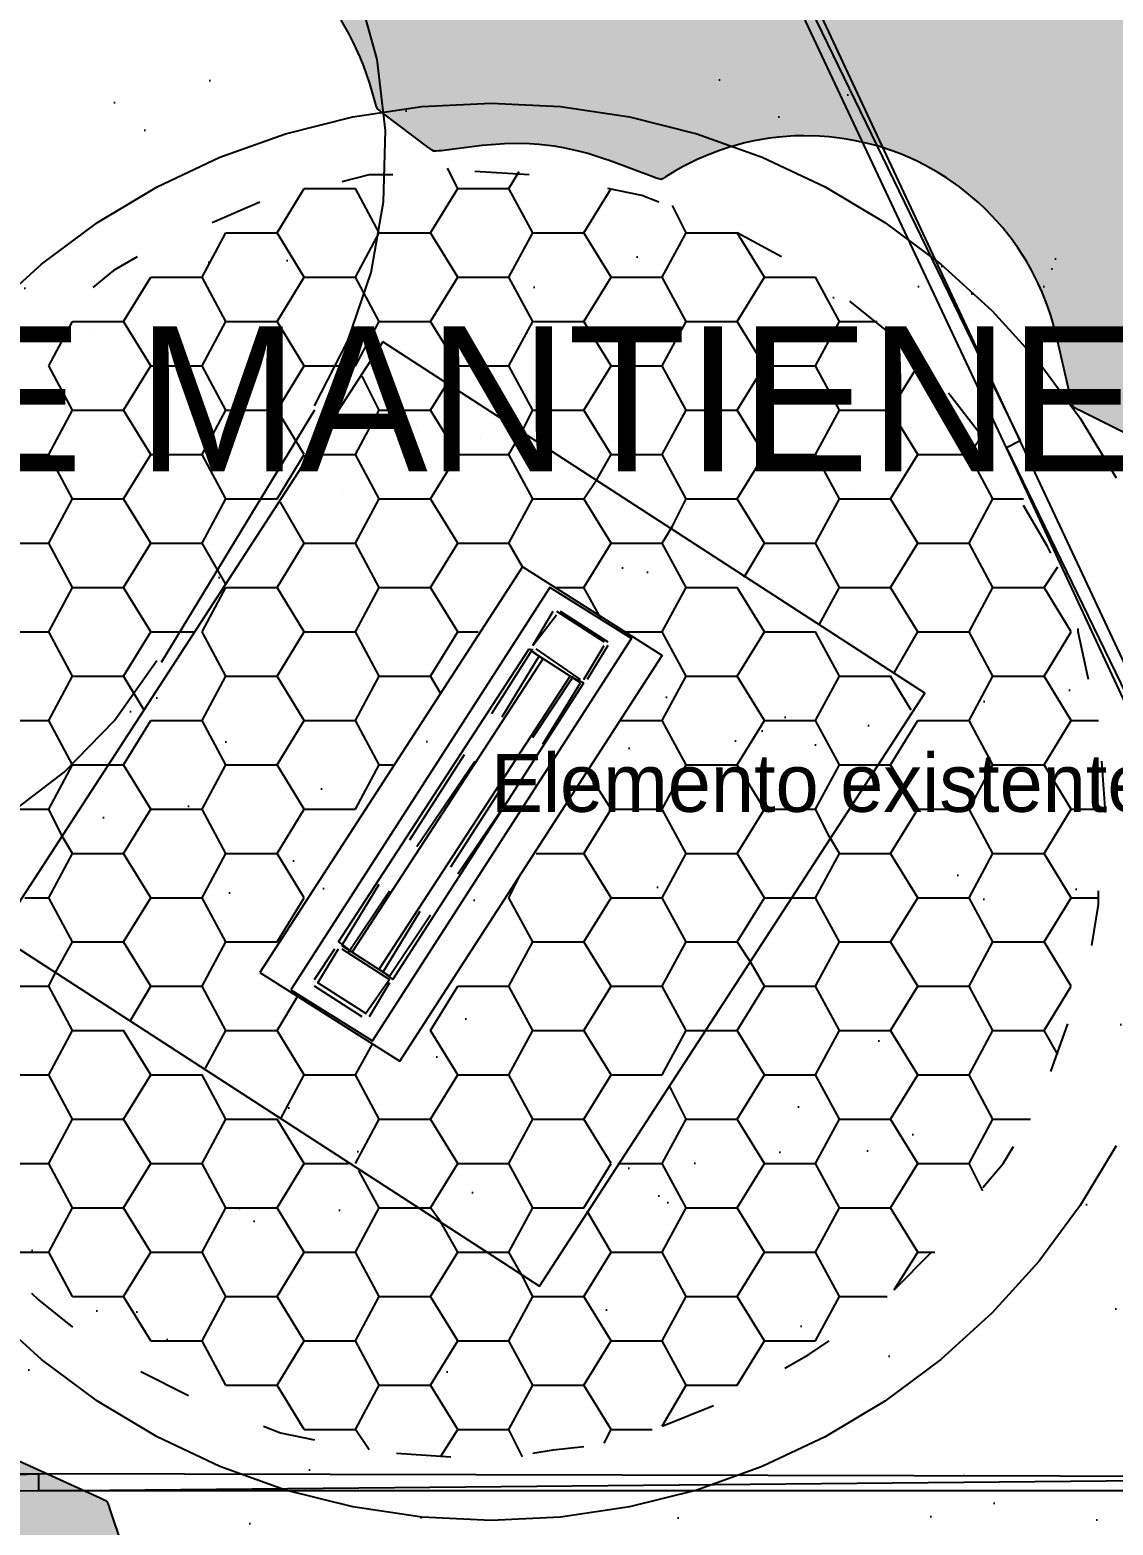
# Model space of a CAD drawing. Header units: metres. Extents: x 1 to 213, y 1 to 147.
# Drawn here: x 115.868 to 119.231, y 47.286 to 51.928 of the extents above; entities that cross this region are included whole.
import ezdxf

# ---------------------------------------------------------------- set-up
doc = ezdxf.new("R2010")
doc.units = ezdxf.units.M
doc.linetypes.add('DASHED', pattern=[1.524, 1.27, -0.254])
for name, color, linetype in [('00-BASE-ARQUITECTURA', 8, 'Continuous'), ('00-BASE-MAICILLO-EXISTENTE', 33, 'Continuous'), ('PJ-GRAVILLA', 42, 'Continuous'), ('PJ-LIMITE-JARDIN', 7, 'Continuous'), ('PJ-PROTEGIDO', 30, 'DASHED'), ('PJ-RIEGO-SECTORES', 5, 'Continuous')]:
    doc.layers.add(name, color=color, linetype=linetype)

msp = doc.modelspace()

# ---------------------------------------------------------------- hatches: boundary and pattern name
at = {"layer": '00-BASE-MAICILLO-EXISTENTE'}
h = msp.add_hatch(dxfattribs=at)
h.set_pattern_fill('AR-SAND', scale=0.02)
h.paths.add_polyline_path([(116.6812, 55.342), (117.1222, 54.5041), (117.8718, 53.5781), (119.2388, 52.4316), (119.6357, 52.2993), (120.5617, 51.285), (121.0909, 49.8298), (121.2232, 48.4628), (120.9586, 47.184), (120.2531, 46.3462), (119.6798, 45.9934), (118.4892, 45.5965), (118.0041, 45.6406), (117.1222, 46.258), (116.2843, 46.4344), (115.9315, 46.3462), (115.6229, 46.0375), (115.0055, 45.9052), (114.2999, 45.9052), (113.6826, 46.1257), (112.9329, 46.8753), (112.5361, 47.8896), (112.6683, 48.3746), (116.6812, 55.342)])
at = {"layer": 'PJ-GRAVILLA'}
h = msp.add_hatch(dxfattribs=at)
h.set_pattern_fill('GRAVEL', scale=0.03)
h.paths.add_polyline_path([(107.3332, 51.0186), (107.3393, 51.0152), (107.3455, 51.0114), (107.3517, 51.0074), (107.9627, 50.5893), (107.9742, 50.5818), (108.0189, 50.5542), (108.0428, 50.5408), (108.0836, 50.5205), (108.1087, 50.5094), (108.1512, 50.4928), (108.1771, 50.484), (108.221, 50.4714), (108.2476, 50.465), (108.2925, 50.4564), (108.3196, 50.4525), (108.3718, 50.4474), (108.3806, 50.4468), (108.3904, 50.4457), (108.3966, 50.4413), (108.4034, 50.4358), (108.4093, 50.4308), (108.6355, 50.2298), (108.6466, 50.2204), (108.6897, 50.1857), (108.713, 50.1687), (108.7532, 50.1422), (108.7781, 50.1275), (108.8206, 50.105), (108.8468, 50.0928), (108.8913, 50.0745), (108.9185, 50.0648), (108.9715, 50.0489), (108.9854, 50.045), (109.1198, 50.0114), (109.1263, 50.0096), (109.1337, 50.0074), (109.14, 50.0052), (109.1451, 50.0009), (109.1508, 49.9958), (109.1557, 49.9911), (109.2184, 49.9284), (109.2296, 49.9177), (109.2737, 49.878), (109.2978, 49.8584), (109.3395, 49.828), (109.3655, 49.811), (109.4101, 49.7851), (109.4376, 49.7709), (109.4847, 49.7497), (109.5136, 49.7384), (109.5626, 49.7222), (109.5925, 49.7139), (109.6336, 49.7049), (109.6632, 49.6982), (109.6694, 49.6965), (109.6752, 49.6938), (109.6823, 49.69), (109.6883, 49.6868), (111.9893, 48.3507), (112.0025, 48.3435), (112.0534, 48.3172), (112.0807, 48.3048), (112.1271, 48.2865), (112.1555, 48.2769), (112.2034, 48.2633), (112.2326, 48.2566), (112.2817, 48.2478), (112.3114, 48.244), (112.3611, 48.2402), (112.3911, 48.2394), (112.4409, 48.2405), (112.4708, 48.2427), (112.5203, 48.2488), (112.5498, 48.254), (112.5984, 48.265), (112.6272, 48.2731), (112.6745, 48.2889), (112.7024, 48.2998), (112.7479, 48.3202), (112.7746, 48.3339), (112.8178, 48.3587), (112.8429, 48.375), (112.8835, 48.404), (112.9069, 48.4227), (112.9443, 48.4556), (112.9658, 48.4765), (112.9997, 48.513), (113.019, 48.536), (113.0491, 48.5757), (113.066, 48.6004), (113.092, 48.643), (113.1064, 48.6692), (113.128, 48.7142), (113.1397, 48.7417), (113.1568, 48.7886), (113.1656, 48.8172), (113.1779, 48.8655), (113.1838, 48.8949), (113.1913, 48.9442), (113.1943, 48.974), (113.1971, 49.0313), (113.1975, 49.0462), (113.1975, 49.0562), (113.1977, 49.0638), (113.1981, 49.0719), (113.1989, 49.0793), (113.2055, 49.0825), (113.213, 49.0858), (113.22, 49.0886), (113.3248, 49.1279), (113.338, 49.1332), (113.388, 49.1547), (113.4135, 49.1672), (113.455, 49.1899), (113.4793, 49.2047), (113.5185, 49.2313), (113.5412, 49.2483), (113.5777, 49.2784), (113.5987, 49.2976), (113.6322, 49.331), (113.6513, 49.352), (113.686, 49.394), (113.6948, 49.4052), (113.801, 49.5467), (113.8055, 49.5525), (113.8108, 49.5588), (113.8156, 49.5641), (113.8224, 49.5665), (113.8303, 49.5689), (113.8373, 49.5709), (113.9694, 49.6039), (113.9764, 49.6055), (113.9842, 49.607), (113.9912, 49.6081), (113.9978, 49.6058), (114.0053, 49.6029), (114.0118, 49.6002), (114.7641, 49.2659), (114.7706, 49.2628), (114.7778, 49.2591), (114.784, 49.2556), (114.7873, 49.2493), (114.7907, 49.2419), (114.7935, 49.2353), (114.8642, 49.0587), (114.8668, 49.0515), (114.8696, 49.0434), (114.8717, 49.0362), (114.8685, 49.0294), (114.8645, 49.0219), (114.8607, 49.0152), (114.8411, 48.9826), (114.8338, 48.9698), (114.8071, 48.9198), (114.7945, 48.893), (114.7756, 48.8475), (114.7657, 48.8197), (114.7514, 48.7725), (114.7442, 48.7438), (114.7347, 48.6955), (114.7304, 48.6662), (114.7256, 48.6172), (114.7242, 48.5876), (114.7244, 48.5384), (114.7259, 48.5088), (114.7308, 48.4598), (114.7353, 48.4306), (114.745, 48.3823), (114.7523, 48.3536), (114.7668, 48.3065), (114.7768, 48.2787), (114.7959, 48.2333), (114.8086, 48.2066), (114.832, 48.1632), (114.8474, 48.1379), (114.8749, 48.0971), (114.8927, 48.0734), (114.9289, 48.0298), (114.9386, 48.0187), (115.0225, 47.9272), (115.033, 47.9163), (115.0741, 47.8757), (115.0966, 47.8557), (115.1357, 47.8242), (115.1601, 47.8064), (115.2022, 47.779), (115.2282, 47.7639), (115.2796, 47.7373), (115.2931, 47.7308), (116.0857, 47.3705), (116.0926, 47.3671), (116.1002, 47.3632), (116.1068, 47.3594), (116.1099, 47.3525), (116.113, 47.3445), (116.1156, 47.3372), (116.1884, 47.1188), (116.1907, 47.1115), (116.193, 47.103), (116.1947, 47.0956), (116.1964, 47.0813), (116.1964, 47.0807), (116.2029, 47.0248), (116.2077, 46.9958), (116.2181, 46.9479), (116.2257, 46.9195), (116.2407, 46.8729), (116.251, 46.8454), (116.2705, 46.8005), (116.2835, 46.7742), (116.3073, 46.7314), (116.3228, 46.7064), (116.3507, 46.6662), (116.3685, 46.6429), (116.4002, 46.6055), (116.4203, 46.5841), (116.4554, 46.55), (116.4775, 46.5306), (116.5158, 46.5002), (116.5397, 46.4831), (116.5808, 46.4565), (116.6063, 46.4418), (116.6498, 46.4194), (116.6765, 46.4072), (116.722, 46.3892), (116.7498, 46.3797), (116.7969, 46.3662), (116.8255, 46.3595), (116.8651, 46.3522), (116.8948, 46.3466), (116.9013, 46.3451), (116.9071, 46.3419), (116.9139, 46.3378), (116.9197, 46.3342), (117.713, 45.8053), (117.7266, 45.7967), (117.7796, 45.7653), (117.8082, 45.7505), (117.8569, 45.7283), (117.8868, 45.7165), (117.9453, 45.6972), (117.9607, 45.6925), (118.0851, 45.6586), (118.0986, 45.6553), (118.1507, 45.6436), (118.1782, 45.6388), (118.2243, 45.6329), (118.252, 45.6307), (118.2984, 45.6291), (118.3263, 45.6295), (118.3727, 45.6322), (118.4004, 45.6351), (118.4463, 45.6422), (118.4736, 45.6477), (118.5254, 45.6606), (118.5389, 45.6643), (119.4801, 45.9467), (119.4938, 45.9512), (119.5457, 45.9695), (119.5723, 45.9804), (119.6157, 46.0005), (119.6412, 46.0139), (119.6824, 46.0381), (119.7065, 46.0538), (119.7511, 46.0861), (119.7625, 46.0948), (120.5867, 46.7542), (120.5972, 46.763), (120.6369, 46.7978), (120.6567, 46.817), (120.6883, 46.8503), (120.7063, 46.8711), (120.7347, 46.9072), (120.7507, 46.9296), (120.7756, 46.9682), (120.7895, 46.992), (120.814, 47.0387), (120.8202, 47.0511), (121.0014, 47.4395), (121.0065, 47.451), (121.025, 47.4954), (121.0337, 47.519), (121.0465, 47.5589), (121.0532, 47.5831), (121.064, 47.63), (121.0666, 47.6423), (121.1583, 48.1314), (121.1605, 48.1444), (121.1676, 48.1945), (121.1701, 48.2208), (121.1725, 48.2647), (121.1727, 48.2911), (121.171, 48.3417), (121.1702, 48.3549), (121.0566, 49.7941), (121.0551, 49.8086), (121.048, 49.8638), (121.043, 49.8923), (121.0322, 49.9395), (121.0244, 49.9675), (121.0069, 50.0203), (121.0019, 50.034), (120.8804, 50.348), (120.8746, 50.3618), (120.8514, 50.414), (120.8379, 50.4406), (120.8133, 50.4837), (120.7973, 50.5088), (120.7685, 50.5493), (120.7501, 50.5727), (120.7174, 50.6101), (120.6967, 50.6316), (120.6605, 50.6656), (120.6378, 50.6849), (120.5984, 50.7151), (120.5739, 50.7321), (120.5317, 50.7583), (120.5056, 50.7727), (120.4611, 50.7946), (120.4337, 50.8063), (120.3872, 50.8237), (120.3587, 50.8327), (120.3107, 50.8453), (120.2815, 50.8514), (120.2325, 50.8592), (120.2029, 50.8624), (120.1533, 50.8653), (120.1235, 50.8656), (120.0739, 50.8635), (120.0442, 50.8608), (119.995, 50.8538), (119.9658, 50.8482), (119.9175, 50.8364), (119.889, 50.8279), (119.8421, 50.8114), (119.8146, 50.8), (119.7696, 50.7789), (119.7433, 50.765), (119.6943, 50.7357), (119.6816, 50.7277), (119.4782, 50.5921), (119.4722, 50.5883), (119.4654, 50.5842), (119.4592, 50.5809), (119.4527, 50.5834), (119.4455, 50.5866), (119.439, 50.5896), (119.1273, 50.7455), (119.1208, 50.7489), (119.1137, 50.7529), (119.1076, 50.7568), (119.1054, 50.7636), (119.1031, 50.7714), (119.1013, 50.7785), (119.0566, 50.9723), (119.0529, 50.9865), (119.0377, 51.0405), (119.0283, 51.0683), (119.0105, 51.1137), (118.9985, 51.1405), (118.9764, 51.184), (118.9618, 51.2094), (118.9355, 51.2505), (118.9186, 51.2744), (118.8884, 51.3127), (118.8692, 51.3349), (118.8354, 51.3701), (118.8141, 51.3902), (118.7771, 51.422), (118.754, 51.44), (118.714, 51.468), (118.6892, 51.4836), (118.6467, 51.5076), (118.6205, 51.5207), (118.5759, 51.5404), (118.5485, 51.5509), (118.5022, 51.5662), (118.4739, 51.574), (118.4263, 51.5846), (118.3975, 51.5896), (118.349, 51.5956), (118.3198, 51.5978), (118.271, 51.599), (118.2417, 51.5983), (118.1931, 51.5947), (118.164, 51.5912), (118.1159, 51.5829), (118.0873, 51.5765), (118.0402, 51.5636), (118.0124, 51.5545), (117.9668, 51.537), (117.94, 51.5252), (117.8964, 51.5034), (117.8708, 51.4891), (117.8404, 51.4699), (117.834, 51.4662), (117.8276, 51.463), (117.8203, 51.4649), (117.8123, 51.4674), (117.805, 51.4699), (117.6663, 51.522), (117.6526, 51.5267), (117.5997, 51.5437), (117.5717, 51.5512), (117.5246, 51.5614), (117.496, 51.5662), (117.4481, 51.5719), (117.4192, 51.5739), (117.3709, 51.5748), (117.3419, 51.574), (117.2866, 51.5698), (117.2722, 51.5684), (117.1448, 51.5525), (117.1376, 51.5517), (117.1296, 51.5511), (117.1225, 51.5509), (117.1165, 51.5546), (117.1098, 51.5591), (117.1039, 51.5633), (116.9634, 51.6687), (116.9579, 51.673), (116.9519, 51.678), (116.9468, 51.6826), (116.9443, 51.689), (116.9418, 51.6965), (116.9397, 51.7031), (116.9273, 51.7464), (116.9229, 51.7607), (116.9044, 51.8149), (116.8934, 51.8426), (116.8728, 51.8879), (116.859, 51.9144), (116.834, 51.9574), (116.8177, 51.9825), (116.7885, 52.0228), (116.7698, 52.046), (116.7367, 52.0832), (116.7158, 52.1045), (116.6737, 52.1433), (116.6625, 52.1532), (116.611, 52.1961), (116.6054, 52.201), (116.5994, 52.2065), (116.5944, 52.2116), (116.5945, 52.2189), (116.5949, 52.227), (116.5956, 52.2344), (116.6345, 52.5844), (116.6355, 52.5918), (116.6368, 52.6), (116.6383, 52.6071), (116.6445, 52.611), (116.6517, 52.615), (116.6583, 52.6185), (116.8802, 52.7295), (116.887, 52.7327), (116.895, 52.7362), (116.902, 52.7389), (116.9095, 52.7401), (116.9253, 52.7418), (116.9402, 52.7438), (116.997, 52.753), (117.0264, 52.7592), (117.0747, 52.772), (117.1033, 52.7812), (117.1502, 52.7988), (117.1777, 52.8108), (117.2225, 52.833), (117.2487, 52.8476), (117.2911, 52.8742), (117.3157, 52.8914), (117.3552, 52.9221), (117.378, 52.9417), (117.4143, 52.9761), (117.435, 52.9979), (117.4676, 53.0358), (117.486, 53.0595), (117.5147, 53.1005), (117.5306, 53.126), (117.555, 53.1696), (117.5684, 53.1966), (117.5883, 53.2424), (117.5989, 53.2705), (117.6141, 53.3182), (117.6218, 53.3472), (117.6322, 53.3961), (117.637, 53.4258), (117.6424, 53.4755), (117.6442, 53.5055), (117.6447, 53.5555), (117.6435, 53.5855), (117.6389, 53.6353), (117.6347, 53.6651), (117.6252, 53.7142), (117.618, 53.7433), (117.6037, 53.7912), (117.5936, 53.8195), (117.5745, 53.8658), (117.5617, 53.8929), (117.5381, 53.937), (117.5226, 53.9628), (117.4947, 54.0043), (117.4767, 54.0283), (117.44, 54.0727), (117.4301, 54.084), (117.18, 54.3568), (117.1758, 54.3617), (117.171, 54.3674), (117.1671, 54.3725), (117.1636, 54.3779), (117.1599, 54.3843), (117.1568, 54.3899), (116.736, 55.1893), (116.7328, 55.1958), (116.7293, 55.2033), (116.7266, 55.21), (116.7259, 55.2172), (116.7255, 55.2254), (116.7253, 55.2327), (116.7253, 55.4047), (116.7255, 55.4127), (116.726, 55.4218), (116.7268, 55.4298), (116.7302, 55.437), (116.7344, 55.4451), (116.7383, 55.4521), (117.555, 56.8241), (117.5623, 56.8372), (117.5892, 56.8878), (117.6018, 56.915), (117.6207, 56.9611), (117.6306, 56.9893), (117.6447, 57.0371), (117.6517, 57.0662), (117.661, 57.1152), (117.6651, 57.1448), (117.6695, 57.1945), (117.6707, 57.2244), (117.6701, 57.2742), (117.6682, 57.3041), (117.6626, 57.3536), (117.6578, 57.3832), (117.6474, 57.4319), (117.6396, 57.4608), (117.6244, 57.5083), (117.6138, 57.5362), (117.5939, 57.5819), (117.5805, 57.6087), (117.5562, 57.6522), (117.5402, 57.6776), (117.5117, 57.7184), (117.4933, 57.742), (117.4608, 57.7798), (117.4402, 57.8015), (117.404, 57.8358), (117.3814, 57.8553), (117.3361, 57.8905), (117.324, 57.8994), (116.7176, 58.3239), (116.7049, 58.3323), (116.6554, 58.3634), (116.6287, 58.3783), (116.5831, 58.4007), (116.5551, 58.4128), (116.5075, 58.4305), (116.4783, 58.4397), (116.4292, 58.4525), (116.3993, 58.4587), (116.349, 58.4664), (116.3187, 58.4695), (116.2807, 58.4715), (116.2478, 58.4734), (116.2408, 58.4742), (116.2352, 58.4787), (116.2291, 58.4843), (116.2237, 58.4894), (116.0809, 58.6322), (116.0709, 58.6417), (116.0319, 58.6773), (116.0107, 58.695), (115.9741, 58.7227), (115.9513, 58.7383), (115.9123, 58.7625), (115.8882, 58.7759), (115.8472, 58.7965), (115.822, 58.8077), (115.7792, 58.8243), (115.7531, 58.8332), (115.7089, 58.8458), (115.6821, 58.8522), (115.6302, 58.8621), (115.6166, 58.8644), (115.6004, 58.8667), (115.5936, 58.8678), (115.5859, 58.8693), (115.5793, 58.8708), (115.574, 58.8752), (115.5683, 58.8805), (115.5633, 58.8852), (115.4182, 59.0303), (115.4058, 59.0421), (115.3567, 59.0858), (115.3299, 59.1071), (115.2832, 59.14), (115.2541, 59.1581), (115.1965, 59.1896), (115.1812, 59.1973), (114.4967, 59.5216), (114.4903, 59.5248), (114.4831, 59.5286), (114.477, 59.5323), (114.4713, 59.5364), (114.4649, 59.5416), (114.4595, 59.5462), (114.3097, 59.6793), (114.2987, 59.6886), (114.2556, 59.7234), (114.2322, 59.7404), (114.192, 59.7669), (114.1671, 59.7816), (114.1245, 59.8041), (114.0983, 59.8164), (114.0538, 59.8346), (114.0265, 59.8443), (113.9804, 59.8582), (113.9523, 59.8652), (113.9051, 59.8746), (113.8765, 59.8789), (113.8198, 59.8845), (113.8192, 59.8846), (113.8154, 59.8854), (113.8087, 59.8892), (113.8013, 59.8939), (113.7949, 59.8983), (112.908, 60.5317), (112.9021, 60.5362), (112.8957, 60.5413), (112.8902, 60.5461), (112.8905, 60.5533), (112.8913, 60.5614), (112.8922, 60.5688), (112.9293, 60.8286), (112.9307, 60.8367), (112.9325, 60.8457), (112.9345, 60.8536), (112.9381, 60.8608), (112.9427, 60.8688), (112.9469, 60.8757), (113.0235, 60.9937), (113.0277, 60.9996), (113.035, 61), (119.5964, 61), (119.6036, 60.9996), (119.6066, 60.9931), (119.9244, 60.1987), (119.9311, 60.183), (119.9623, 60.1163), (119.97, 60.1011), (120.8555, 58.4564), (120.8599, 58.4476), (120.8777, 58.4086), (120.8815, 58.3994), (121.4588, 56.8738), (121.464, 56.8609), (121.4854, 56.8116), (121.4977, 56.7864), (121.5235, 56.7394), (121.5305, 56.7273), (121.9603, 56.024), (121.9641, 56.0174), (121.9683, 56.0097), (121.9749, 55.996), (121.9783, 55.9879), (121.981, 55.9808), (122.3396, 54.9848), (122.3451, 54.9707), (122.3676, 54.9169), (122.3807, 54.8894), (122.4086, 54.8382), (122.4162, 54.825), (122.843, 54.1265), (122.8466, 54.1203), (122.8506, 54.1131), (122.8568, 54.1003), (122.8601, 54.0928), (122.8627, 54.0862), (123.2295, 53.1082), (123.2371, 53.0897), (123.2727, 53.011), (123.2816, 52.9932), (123.9021, 51.8348), (123.9054, 51.8282), (123.909, 51.8206), (123.9118, 51.8139), (123.9125, 51.8066), (123.913, 51.7982), (123.913, 51.7955), (123.9133, 51.7884), (123.9162, 51.7285), (123.919, 51.6996), (123.926, 51.6517), (123.9316, 51.6232), (123.9432, 51.5762), (123.9515, 51.5484), (123.9676, 51.5028), (123.9786, 51.4759), (124.0021, 51.4254), (124.0086, 51.4124), (124.785, 49.9371), (124.7881, 49.931), (124.7914, 49.9239), (124.7966, 49.9113), (124.7993, 49.9039), (124.8015, 49.8974), (124.9935, 49.283), (124.9975, 49.271), (125.0139, 49.2255), (125.0235, 49.202), (125.0436, 49.158), (125.0491, 49.1466), (126.1499, 46.9875), (126.1535, 46.9798), (126.1575, 46.9708), (126.1634, 46.955), (126.1663, 46.9456), (126.1686, 46.9374), (126.2469, 46.6243), (126.2506, 46.6109), (126.2659, 46.5599), (126.2751, 46.5336), (126.2924, 46.4907), (126.3041, 46.4654), (126.3253, 46.4243), (126.3392, 46.4002), (126.3642, 46.3612), (126.3802, 46.3385), (126.413, 46.2964), (126.4218, 46.2857), (126.5433, 46.144), (126.5481, 46.1381), (126.5534, 46.1312), (126.5577, 46.125), (126.5607, 46.118), (126.5637, 46.1099), (126.5662, 46.1027), (126.7558, 45.4957), (126.7602, 45.4829), (126.7779, 45.4341), (126.7882, 45.4091), (126.8102, 45.3621), (126.8163, 45.35), (127.696, 43.6742), (127.6989, 43.6685), (127.7021, 43.6618), (127.7046, 43.6558), (127.7065, 43.6497), (127.7085, 43.6426), (127.7101, 43.6365), (127.7933, 43.2756), (127.7968, 43.262), (127.8113, 43.2102), (127.8202, 43.1836), (127.837, 43.1399), (127.8482, 43.1143), (127.869, 43.0724), (127.8827, 43.0479), (127.9073, 43.0081), (127.9232, 42.985), (127.9556, 42.9421), (127.9643, 42.9311), (128.0427, 42.8371), (128.0475, 42.831), (128.0526, 42.8242), (128.0568, 42.818), (128.0566, 42.8104), (128.056, 42.8019), (128.0553, 42.7942), (128.017, 42.4883), (128.0159, 42.4812), (128.0146, 42.4736), (128.0131, 42.4668), (128.0062, 42.4661), (127.9985, 42.4658), (127.9913, 42.4656), (109.2517, 42.4656), (109.2444, 42.4658), (109.2363, 42.4662), (109.2292, 42.4669), (109.2232, 42.4708), (109.2166, 42.4755), (109.2109, 42.4799), (109.0253, 42.6284), (109.02, 42.6328), (109.0141, 42.638), (109.0092, 42.6427), (109.0064, 42.6488), (109.0034, 42.6561), (109.0009, 42.6625), (107.0767, 47.9977), (107.0742, 48.0054), (107.0715, 48.0143), (107.0696, 48.0221), (107.0685, 48.0302), (107.0678, 48.0395), (107.0675, 48.0476), (107.0245, 50.0673), (107.0245, 50.0758), (107.0249, 50.0856), (107.0257, 50.0941), (107.0274, 50.1025), (107.03, 50.112), (107.0325, 50.1202), (107.3253, 50.9985), (107.3277, 51.0054), (107.3304, 51.0123), (107.3332, 51.0186)])

# ---------------------------------------------------------------- linework, layer by layer
at = {"layer": '00-BASE-ARQUITECTURA'}
for points in [[(117.2492, 54.2713), (117.1962, 54.2501), (118.9425, 50.6518), (117.2492, 54.2713)], [(117.1962, 54.2501), (118.9425, 50.6518), (118.9002, 50.6306), (117.1962, 54.2501)], [(116.7515, 50.7606), (116.8556, 50.9625), (116.9272, 51.1747), (116.9662, 51.3935), (116.9724, 51.6151), (116.9457, 51.8358), (116.8861, 52.0517), (116.7934, 52.2591), (116.6704, 52.4501), (116.5222, 52.618), (116.3521, 52.761), (116.1631, 52.8769), (115.9586, 52.9639), (115.7417, 53.02), (115.5157, 53.0431), (115.2888, 53.0319), (115.0693, 52.9873), (114.8606, 52.9111), (114.6658, 52.8052), (114.4883, 52.6714), (114.3316, 52.5115), (114.1987, 52.3272)], [(113.7003, 51.5211), (113.597, 51.3186), (113.5264, 51.1059), (113.4885, 50.8867), (113.4835, 50.665), (113.5113, 50.4443), (113.5721, 50.2286), (113.666, 50.0216), (113.7901, 49.8312), (113.9394, 49.6639), (114.1104, 49.5219), (114.3002, 49.4069), (114.5053, 49.3211), (114.7227, 49.2663), (114.9489, 49.2445), (115.1759, 49.2572), (115.3953, 49.3032), (115.6037, 49.3807), (115.7979, 49.4879), (115.9746, 49.623), (116.1304, 49.7841), (116.2621, 49.9694)], [(117.1962, 51.435), (117.1645, 51.4985)], [(117.4185, 51.4773), (117.2492, 51.4879)], [(117.355, 51.435), (117.3867, 51.4879)], [(116.6353, 51.2974), (116.72, 51.435)], [(116.72, 51.435), (116.8787, 51.435)], [(116.9952, 51.4773), (116.9211, 51.4773), (116.8364, 51.4561)], [(116.9528, 51.2974), (116.8787, 51.435)], [(117.1116, 51.2974), (117.1962, 51.435)], [(117.1962, 51.435), (117.355, 51.435)], [(117.4291, 51.2974), (117.355, 51.435)], [(117.5878, 51.2974), (117.6725, 51.435)], [(117.8207, 51.3926), (117.7678, 51.4138), (117.6619, 51.435)], [(116.5824, 51.3926), (116.4343, 51.3291)], [(117.9053, 51.2974), (117.863, 51.3821)], [(116.4025, 51.1598), (116.4766, 51.2974)], [(116.4766, 51.2974), (116.6353, 51.2974)], [(116.72, 51.1598), (116.6353, 51.2974)], [(116.8787, 51.1598), (116.9528, 51.2974)], [(116.9528, 51.2974), (117.1116, 51.2974)], [(117.1962, 51.1598), (117.1116, 51.2974)], [(117.355, 51.1598), (117.4291, 51.2974)], [(117.4291, 51.2974), (117.5878, 51.2974)], [(117.6725, 51.1598), (117.5878, 51.2974)], [(117.8312, 51.1598), (117.9053, 51.2974)], [(117.9053, 51.2974), (118.0641, 51.2974)], [(118.1487, 51.1598), (118.0641, 51.2974)], [(118.2017, 51.2233), (118.0641, 51.2974)], [(116.2014, 51.2233), (116.1273, 51.181), (116.0638, 51.1281)], [(116.1591, 51.0222), (116.2438, 51.1598)], [(116.2438, 51.1598), (116.4025, 51.1598)], [(116.4766, 51.0222), (116.4025, 51.1598)], [(116.6353, 51.0222), (116.72, 51.1598)], [(116.72, 51.1598), (116.8787, 51.1598)], [(116.9528, 51.0222), (116.8787, 51.1598)], [(117.1116, 51.0222), (117.1962, 51.1598)], [(117.1962, 51.1598), (117.355, 51.1598)], [(117.4291, 51.0222), (117.355, 51.1598)], [(117.5878, 51.0222), (117.6725, 51.1598)], [(117.6725, 51.1598), (117.8312, 51.1598)], [(117.9053, 51.0222), (117.8312, 51.1598)], [(118.0641, 51.0222), (118.1487, 51.1598)], [(118.1487, 51.1598), (118.3075, 51.1598)], [(118.3816, 51.0222), (118.3075, 51.1598)], [(118.5403, 50.9799), (118.5192, 51.0011), (118.4133, 51.0857)], [(115.9263, 50.8846), (116.0003, 51.0222)], [(116.0003, 51.0222), (116.1591, 51.0222)], [(116.2438, 50.8846), (116.1591, 51.0222)], [(116.4025, 50.8846), (116.4766, 51.0222)], [(116.4766, 51.0222), (116.6353, 51.0222)], [(116.72, 50.8846), (116.6353, 51.0222)], [(116.8787, 50.8846), (116.9528, 51.0222)], [(116.9528, 51.0222), (117.1116, 51.0222)], [(117.1962, 50.8846), (117.1116, 51.0222)], [(117.355, 50.8846), (117.4291, 51.0222)], [(117.4291, 51.0222), (117.5878, 51.0222)], [(117.6725, 50.8846), (117.5878, 51.0222)], [(117.8312, 50.8846), (117.9053, 51.0222)], [(117.9053, 51.0222), (118.0641, 51.0222)], [(118.1487, 50.8846), (118.0641, 51.0222)], [(118.3075, 50.8846), (118.3816, 51.0222)], [(118.3816, 51.0222), (118.498, 51.0222)], [(118.625, 50.8846), (118.5933, 50.9376)], [(116.0003, 50.7471), (115.9263, 50.8846)], [(116.1591, 50.7471), (116.2438, 50.8846)], [(116.2438, 50.8846), (116.4025, 50.8846)], [(116.4766, 50.7471), (116.4025, 50.8846)], [(116.6353, 50.7471), (116.72, 50.8846)], [(116.72, 50.8846), (116.8787, 50.8846)], [(117.1645, 50.8317), (117.1962, 50.8846)], [(117.1962, 50.8846), (117.355, 50.8846)], [(117.4291, 50.7471), (117.355, 50.8846)], [(117.5878, 50.7471), (117.6725, 50.8846)], [(117.6725, 50.8846), (117.8312, 50.8846)], [(117.9053, 50.7471), (117.8312, 50.8846)], [(118.0641, 50.7471), (118.1487, 50.8846)], [(118.1487, 50.8846), (118.3075, 50.8846)], [(118.3816, 50.7471), (118.3075, 50.8846)], [(118.5403, 50.7471), (118.625, 50.8846)], [(116.9528, 50.7471), (116.8999, 50.8529)], [(117.1116, 50.7471), (117.1645, 50.8317)], [(118.8261, 50.6624), (118.7202, 50.8)], [(115.9263, 50.6095), (116.0003, 50.7471)], [(116.0003, 50.7471), (116.1591, 50.7471)], [(116.2438, 50.6095), (116.1591, 50.7471)], [(116.7518, 50.7471), (116.2755, 49.9639)], [(116.4025, 50.6095), (116.4766, 50.7471)], [(116.4766, 50.7471), (116.6353, 50.7471)], [(116.72, 50.6095), (116.6353, 50.7471)], [(116.8787, 50.6095), (116.9528, 50.7471)], [(116.9528, 50.7471), (117.1116, 50.7471)], [(117.1962, 50.6095), (117.1116, 50.7471)], [(117.3973, 50.6836), (117.4291, 50.7471)], [(117.4291, 50.7471), (117.5878, 50.7471)], [(117.6725, 50.6095), (117.5878, 50.7471)], [(117.8312, 50.6095), (117.9053, 50.7471)], [(117.9053, 50.7471), (118.0641, 50.7471)], [(118.1487, 50.6095), (118.0641, 50.7471)], [(118.3075, 50.6095), (118.3816, 50.7471)], [(118.3816, 50.7471), (118.5403, 50.7471)], [(118.625, 50.6095), (118.5403, 50.7471)], [(117.355, 50.6095), (117.3973, 50.6836)], [(118.7837, 50.6095), (118.8261, 50.673)], [(118.9425, 50.6518), (118.9002, 50.6306), (120.4559, 47.4239), (118.9425, 50.6518)], [(115.7675, 50.6095), (115.9263, 50.6095)], [(116.0003, 50.4719), (115.9263, 50.6095)], [(116.1591, 50.4719), (116.2438, 50.6095)], [(116.2438, 50.6095), (116.4025, 50.6095)], [(116.4766, 50.4719), (116.4025, 50.6095)], [(116.6353, 50.4719), (116.72, 50.6095)], [(116.7412, 50.6095), (116.8787, 50.6095)], [(116.9528, 50.4719), (116.8787, 50.6095)], [(117.1116, 50.4719), (117.1962, 50.6095)], [(117.1962, 50.6095), (117.355, 50.6095)], [(117.4291, 50.4719), (117.355, 50.6095)], [(117.6302, 50.5354), (117.6725, 50.6095)], [(117.6725, 50.6095), (117.8312, 50.6095)], [(117.9053, 50.4719), (117.8312, 50.6095)], [(118.0641, 50.4719), (118.1487, 50.6095)], [(118.1487, 50.6095), (118.3075, 50.6095)], [(118.3816, 50.4719), (118.3075, 50.6095)], [(118.5403, 50.4719), (118.625, 50.6095)], [(118.625, 50.6095), (118.7837, 50.6095)], [(118.8578, 50.4719), (118.7837, 50.6095)], [(118.9002, 50.6306), (120.4559, 47.4239), (120.403, 47.4027), (118.9002, 50.6306)], [(117.5878, 50.4719), (117.6302, 50.5354)], [(115.9263, 50.3343), (116.0003, 50.4719)], [(116.0003, 50.4719), (116.1591, 50.4719)], [(116.2438, 50.3343), (116.1591, 50.4719)], [(116.4025, 50.3343), (116.4766, 50.4719)], [(116.4766, 50.4719), (116.6353, 50.4719)], [(116.72, 50.3343), (116.6459, 50.4613)], [(116.8787, 50.3343), (116.9528, 50.4719)], [(116.9528, 50.4719), (117.1116, 50.4719)], [(117.1962, 50.3343), (117.1116, 50.4719)], [(117.355, 50.3343), (117.4291, 50.4719)], [(117.4291, 50.4719), (117.5878, 50.4719)], [(117.6725, 50.3343), (117.5878, 50.4719)], [(117.863, 50.3872), (117.9053, 50.4719)], [(117.9053, 50.4719), (118.0641, 50.4719)], [(118.1487, 50.3343), (118.0641, 50.4719)], [(118.3075, 50.3343), (118.3816, 50.4719)], [(118.3816, 50.4719), (118.5403, 50.4719)], [(118.625, 50.3343), (118.5403, 50.4719)], [(118.7837, 50.3343), (118.8578, 50.4719)], [(118.8578, 50.4719), (118.9531, 50.4719)], [(119.0377, 50.3026), (119.0272, 50.3237), (118.9531, 50.4507)], [(117.8312, 50.3343), (117.863, 50.3872)], [(115.7675, 50.3343), (115.9263, 50.3343)], [(116.0003, 50.1967), (115.9263, 50.3343)], [(116.1591, 50.1967), (116.2438, 50.3343)], [(116.2438, 50.3343), (116.4025, 50.3343)], [(116.4766, 50.2073), (116.4025, 50.3343)], [(116.6353, 50.1967), (116.72, 50.3343)], [(116.72, 50.3343), (116.8787, 50.3343)], [(116.9528, 50.1967), (116.8787, 50.3343)], [(117.1116, 50.1967), (117.1962, 50.3343)], [(117.1962, 50.3343), (117.355, 50.3343)], [(117.3973, 50.2602), (117.355, 50.3343)], [(117.5878, 50.1967), (117.6725, 50.3343)], [(117.6725, 50.3343), (117.8312, 50.3343)], [(117.9053, 50.1967), (117.8312, 50.3343)], [(118.0852, 50.2285), (118.1487, 50.3343)], [(118.1487, 50.3343), (118.3075, 50.3343)], [(118.3816, 50.1967), (118.3075, 50.3343)], [(118.5403, 50.1967), (118.625, 50.3343)], [(118.625, 50.3343), (118.7837, 50.3343)], [(118.8578, 50.1967), (118.7837, 50.3343)], [(119.0166, 50.1967), (119.0589, 50.2602)], [(115.9263, 50.0591), (116.0003, 50.1967)], [(116.0003, 50.1967), (116.1591, 50.1967)], [(116.2438, 50.0591), (116.1591, 50.1967)], [(116.4025, 50.0591), (116.4766, 50.1967)], [(116.4766, 50.1967), (116.6353, 50.1967)], [(116.72, 50.0591), (116.6353, 50.1967)], [(116.8787, 50.0591), (116.9528, 50.1967)], [(116.9528, 50.1967), (117.1116, 50.1967)], [(117.1962, 50.0591), (117.1116, 50.1967)], [(117.5032, 50.1967), (117.5878, 50.1967)], [(117.6407, 50.1015), (117.5878, 50.1967)], [(117.8312, 50.0591), (117.9053, 50.1967)], [(117.9053, 50.1967), (118.0641, 50.1967)], [(118.1487, 50.0591), (118.0641, 50.1967)], [(118.3181, 50.0803), (118.3816, 50.1967)], [(118.3816, 50.1967), (118.5403, 50.1967)], [(118.625, 50.0591), (118.5403, 50.1967)], [(118.7837, 50.0591), (118.8578, 50.1967)], [(118.8578, 50.1967), (119.0166, 50.1967)], [(119.1013, 50.0591), (119.0166, 50.1967)], [(117.4291, 50.0168), (117.4926, 50.1226)], [(117.4291, 50.0168), (117.5032, 50.1121)], [(117.5032, 50.1226), (117.6513, 50.0274)], [(117.5138, 50.1226), (117.6619, 50.0274)], [(115.7675, 50.0591), (115.9263, 50.0591)], [(116.0003, 49.9216), (115.9263, 50.0591)], [(116.1591, 49.9216), (116.2438, 50.0591)], [(116.2438, 50.0591), (116.3813, 50.0591)], [(116.4766, 49.9216), (116.4025, 50.0591)], [(116.6353, 49.9216), (116.72, 50.0591)], [(116.72, 50.0591), (116.8787, 50.0591)], [(116.9528, 49.9216), (116.8787, 50.0591)], [(117.1116, 49.9216), (117.1962, 50.0591)], [(117.1962, 50.0591), (117.2598, 50.0591)], [(117.7148, 50.0591), (117.8312, 50.0591)], [(117.9053, 49.9216), (117.8312, 50.0591)], [(118.0641, 49.9216), (118.1487, 50.0591)], [(118.1487, 50.0591), (118.3075, 50.0591)], [(118.3816, 49.9216), (118.3075, 50.0591)], [(118.5509, 49.9321), (118.625, 50.0591)], [(118.625, 50.0591), (118.7837, 50.0591)], [(118.8578, 49.9216), (118.7837, 50.0591)], [(119.0166, 49.9216), (119.1013, 50.0591)], [(119.1542, 49.911), (119.1224, 50.0591), (119.1224, 50.0697)], [(116.8258, 49.0961), (117.4185, 50.0062)], [(117.3021, 49.8051), (117.4291, 50.0062)], [(117.4185, 50.0062), (117.4608, 49.9745)], [(117.5772, 49.9004), (117.4291, 49.9956)], [(117.5772, 49.911), (117.4397, 50.0062)], [(117.5878, 49.911), (117.5878, 49.911), (117.6513, 50.0168)], [(117.6619, 50.0168), (117.5984, 49.911)], [(116.8682, 49.0643), (117.4608, 49.9745)], [(117.3338, 49.7946), (117.4502, 49.9851)], [(115.9263, 49.784), (116.0003, 49.9216)], [(116.0003, 49.9216), (116.1591, 49.9216)], [(116.2226, 49.8157), (116.1591, 49.9216)], [(116.4025, 49.784), (116.4766, 49.9216)], [(116.4766, 49.9216), (116.6353, 49.9216)], [(116.72, 49.784), (116.6353, 49.9216)], [(116.8787, 49.784), (116.9528, 49.9216)], [(116.9528, 49.9216), (117.1116, 49.9216)], [(116.9528, 49.0114), (117.5455, 49.9216)], [(116.9952, 48.9796), (117.5878, 49.9004)], [(117.1433, 49.8686), (117.1116, 49.9216)], [(117.4291, 49.7311), (117.5561, 49.9216)], [(117.4608, 49.7099), (117.5772, 49.9004)], [(117.5455, 49.9216), (117.5878, 49.9004)], [(117.8312, 49.784), (117.9053, 49.9216)], [(117.9053, 49.9216), (118.0641, 49.9216)], [(118.1487, 49.784), (118.0641, 49.9216)], [(118.3075, 49.784), (118.3816, 49.9216)], [(118.3816, 49.9216), (118.5403, 49.9216)], [(118.6038, 49.8157), (118.5403, 49.9216)], [(118.7837, 49.784), (118.8578, 49.9216)], [(118.8578, 49.9216), (119.0166, 49.9216)], [(119.1013, 49.784), (119.0166, 49.9216)], [(115.7675, 49.784), (115.9263, 49.784)], [(116.0003, 49.6464), (115.9263, 49.784)], [(116.1591, 49.6464), (116.2438, 49.784)], [(116.2438, 49.784), (116.4025, 49.784)], [(116.4766, 49.6464), (116.4025, 49.784)], [(116.6353, 49.6464), (116.72, 49.784)], [(116.72, 49.784), (116.8787, 49.784)], [(116.9528, 49.6464), (116.8787, 49.784)], [(117.7042, 49.784), (117.8312, 49.784)], [(117.9053, 49.6464), (117.8312, 49.784)], [(118.0641, 49.6464), (118.1487, 49.784)], [(118.1487, 49.784), (118.3075, 49.784)], [(118.3816, 49.6464), (118.3075, 49.784)], [(118.5403, 49.6464), (118.625, 49.784)], [(118.625, 49.784), (118.7837, 49.784)], [(118.8578, 49.6464), (118.7837, 49.784)], [(119.0166, 49.6464), (119.1013, 49.784)], [(119.1013, 49.784), (119.1859, 49.784)], [(117.0481, 49.4136), (117.2174, 49.6781)], [(115.9263, 49.5088), (116.0003, 49.6464)], [(116.0003, 49.6464), (116.1167, 49.6464)], [(116.1167, 49.6464), (116.1591, 49.6464)], [(116.2438, 49.5088), (116.1591, 49.6464)], [(116.4025, 49.5088), (116.4766, 49.6464)], [(116.4766, 49.6464), (116.6353, 49.6464)], [(116.72, 49.5088), (116.6353, 49.6464)], [(116.8787, 49.5088), (116.9528, 49.6464)], [(116.9528, 49.6464), (116.9952, 49.6464)], [(117.0692, 49.3924), (117.2492, 49.657)], [(117.6725, 49.5088), (117.5984, 49.6252)], [(117.8312, 49.5088), (117.9053, 49.6464)], [(117.9053, 49.6464), (118.0641, 49.6464)], [(118.1487, 49.5088), (118.0641, 49.6464)], [(118.3075, 49.5088), (118.3816, 49.6464)], [(118.3816, 49.6464), (118.498, 49.6464)], [(118.498, 49.6464), (118.5403, 49.6464)], [(118.625, 49.5088), (118.5403, 49.6464)], [(118.7837, 49.5088), (118.8578, 49.6464)], [(118.8578, 49.6464), (119.0166, 49.6464)], [(119.1013, 49.5088), (119.0166, 49.6464)], [(119.2071, 49.4982), (119.1965, 49.657)], [(117.1751, 49.3289), (117.3444, 49.5935)], [(117.1962, 49.3077), (117.3762, 49.5723)], [(115.7675, 49.5088), (115.9263, 49.5088)], [(115.9686, 49.4241), (115.9263, 49.5088)], [(116.1591, 49.3712), (116.2438, 49.5088)], [(116.2438, 49.5088), (116.4025, 49.5088)], [(116.4766, 49.3712), (116.4025, 49.5088)], [(116.6353, 49.3712), (116.72, 49.5088)], [(116.72, 49.5088), (116.8787, 49.5088)], [(117.5878, 49.3712), (117.6725, 49.5088)], [(117.6725, 49.5088), (117.8312, 49.5088)], [(117.9053, 49.3712), (117.8312, 49.5088)], [(118.0641, 49.3712), (118.1487, 49.5088)], [(118.1487, 49.5088), (118.3075, 49.5088)], [(118.3498, 49.4241), (118.3075, 49.5088)], [(118.5403, 49.3712), (118.625, 49.5088)], [(118.625, 49.5088), (118.7837, 49.5088)], [(118.8578, 49.3712), (118.7837, 49.5088)], [(119.0166, 49.3712), (119.1013, 49.5088)], [(119.1013, 49.5088), (119.2071, 49.5088)], [(116.0003, 49.3712), (115.9686, 49.4241)], [(118.3816, 49.3712), (118.3498, 49.4241)], [(115.9263, 49.2336), (116.0003, 49.3712)], [(116.0003, 49.3712), (116.1591, 49.3712)], [(116.2438, 49.2336), (116.1591, 49.3712)], [(116.4025, 49.2336), (116.4766, 49.3712)], [(116.4766, 49.3712), (116.6353, 49.3712)], [(116.72, 49.2336), (116.6353, 49.3712)], [(117.4397, 49.3712), (117.5878, 49.3712)], [(117.6725, 49.2336), (117.5878, 49.3712)], [(117.8312, 49.2336), (117.9053, 49.3712)], [(117.9053, 49.3712), (118.0641, 49.3712)], [(118.1487, 49.2336), (118.0641, 49.3712)], [(118.3075, 49.2336), (118.3816, 49.3712)], [(118.3816, 49.3712), (118.5403, 49.3712)], [(118.625, 49.2336), (118.5403, 49.3712)], [(118.7837, 49.2336), (118.8578, 49.3712)], [(118.8578, 49.3712), (119.0166, 49.3712)], [(119.1013, 49.2336), (119.0166, 49.3712)], [(117.355, 49.2336), (117.3867, 49.2971)], [(116.8364, 49.0855), (116.9528, 49.276)], [(116.8576, 49.0643), (116.9846, 49.2548)], [(119.1647, 49.0855), (119.1859, 49.2125), (119.1859, 49.2548)], [(115.8522, 49.2336), (115.9263, 49.2336)], [(116.0003, 49.0961), (115.9263, 49.2336)], [(116.1591, 49.0961), (116.2438, 49.2336)], [(116.2438, 49.2336), (116.4025, 49.2336)], [(116.4766, 49.0961), (116.4025, 49.2336)], [(116.6353, 49.0961), (116.72, 49.2336)], [(117.4291, 49.0961), (117.355, 49.2336)], [(117.5878, 49.0961), (117.6725, 49.2336)], [(117.6725, 49.2336), (117.8312, 49.2336)], [(117.9053, 49.0961), (117.8312, 49.2336)], [(118.0641, 49.0961), (118.1487, 49.2336)], [(118.1487, 49.2336), (118.2334, 49.2336)], [(118.2334, 49.2336), (118.3075, 49.2336)], [(118.3816, 49.0961), (118.3075, 49.2336)], [(118.5403, 49.0961), (118.625, 49.2336)], [(118.625, 49.2336), (118.7837, 49.2336)], [(118.8578, 49.0961), (118.7837, 49.2336)], [(119.0166, 49.0961), (119.1013, 49.2336)], [(119.1013, 49.2336), (119.1859, 49.2336)], [(116.9634, 49.0008), (117.0798, 49.1913)], [(116.9846, 48.9902), (117.1116, 49.1807)], [(115.9474, 49.0008), (116.0003, 49.0961)], [(116.0003, 49.0961), (116.1591, 49.0961)], [(116.2438, 48.9585), (116.1591, 49.0961)], [(116.4025, 48.9585), (116.4766, 49.0961)], [(116.4766, 49.0961), (116.6353, 49.0961)], [(116.7518, 48.9796), (116.8152, 49.0749)], [(116.8364, 49.0749), (116.9846, 48.9796), (116.9105, 48.8738), (116.7623, 48.9691), (116.8258, 49.0749)], [(116.8258, 49.0961), (116.8682, 49.0643)], [(116.8364, 49.0855), (116.9846, 48.9902)], [(117.355, 48.9585), (117.4291, 49.0961)], [(117.4291, 49.0961), (117.5878, 49.0961)], [(117.6725, 48.9585), (117.5878, 49.0961)], [(117.8312, 48.9585), (117.9053, 49.0961)], [(117.9053, 49.0961), (118.0641, 49.0961)], [(118.1064, 49.0326), (118.0641, 49.0961)], [(118.3075, 48.9585), (118.3816, 49.0961)], [(118.3816, 49.0961), (118.5403, 49.0961)], [(118.625, 48.9585), (118.5403, 49.0961)], [(118.7837, 48.9585), (118.8578, 49.0961)], [(118.8578, 49.0961), (119.0166, 49.0961)], [(119.1013, 48.9585), (119.0166, 49.0961)], [(118.1487, 48.9585), (118.1064, 49.0326)], [(115.9263, 48.9585), (115.9474, 49.0008)], [(116.9528, 49.0114), (116.9952, 48.9796)], [(115.7675, 48.9585), (115.9263, 48.9585)], [(116.0003, 48.8209), (115.9263, 48.9585)], [(116.1803, 48.8526), (116.2438, 48.9585)], [(116.2438, 48.9585), (116.4025, 48.9585)], [(116.4766, 48.8209), (116.4025, 48.9585)], [(116.6353, 48.8209), (116.6988, 48.9267)], [(116.8999, 48.8632), (116.7518, 48.9585)], [(116.9846, 48.9691), (116.9211, 48.8632)], [(117.1116, 48.8209), (117.1962, 48.9585)], [(117.1962, 48.9585), (117.355, 48.9585)], [(117.4291, 48.8209), (117.355, 48.9585)], [(117.5878, 48.8209), (117.6725, 48.9585)], [(117.6725, 48.9585), (117.8312, 48.9585)], [(117.9053, 48.8209), (117.8312, 48.9585)], [(118.0641, 48.8209), (118.1487, 48.9585)], [(118.1487, 48.9585), (118.3075, 48.9585)], [(118.3816, 48.8209), (118.3075, 48.9585)], [(118.5403, 48.8209), (118.625, 48.9585)], [(118.625, 48.9585), (118.7837, 48.9585)], [(118.8578, 48.8209), (118.7837, 48.9585)], [(119.0166, 48.8209), (119.1013, 48.9585)], [(119.0377, 48.6939), (119.0907, 48.8421)], [(115.9263, 48.6833), (116.0003, 48.8209)], [(116.0003, 48.8209), (116.1591, 48.8209)], [(116.2438, 48.6833), (116.1591, 48.8209)], [(116.4131, 48.7045), (116.4766, 48.8209)], [(116.4766, 48.8209), (116.6353, 48.8209)], [(116.72, 48.6833), (116.6353, 48.8209)], [(117.1962, 48.6833), (117.1116, 48.8209)], [(117.355, 48.6833), (117.4291, 48.8209)], [(117.4291, 48.8209), (117.5878, 48.8209)], [(117.6725, 48.6833), (117.5878, 48.8209)], [(117.8312, 48.6833), (117.9053, 48.8209)], [(117.9053, 48.8209), (117.9688, 48.8209)], [(117.9688, 48.8209), (118.0641, 48.8209)], [(118.1487, 48.6833), (118.0641, 48.8209)], [(118.3075, 48.6833), (118.3816, 48.8209)], [(118.3816, 48.8209), (118.5403, 48.8209)], [(118.625, 48.6833), (118.5403, 48.8209)], [(118.7837, 48.6833), (118.8578, 48.8209)], [(118.8578, 48.8209), (119.0166, 48.8209)], [(119.0589, 48.7468), (119.0166, 48.8209)], [(116.8787, 48.6833), (116.9317, 48.7786)], [(115.7675, 48.6833), (115.9263, 48.6833)], [(116.0003, 48.5457), (115.9263, 48.6833)], [(116.1591, 48.5457), (116.2438, 48.6833)], [(116.2438, 48.6833), (116.4025, 48.6833)], [(116.4766, 48.5457), (116.4025, 48.6833)], [(116.6459, 48.5457), (116.72, 48.6833)], [(116.72, 48.6833), (116.8787, 48.6833)], [(116.9528, 48.5457), (116.8787, 48.6833)], [(117.1116, 48.5457), (117.1962, 48.6833)], [(117.1962, 48.6833), (117.355, 48.6833)], [(117.4291, 48.5457), (117.355, 48.6833)], [(117.5878, 48.5457), (117.6725, 48.6833)], [(117.6725, 48.6833), (117.8312, 48.6833)], [(117.9053, 48.5457), (117.8524, 48.6516)], [(118.0641, 48.5457), (118.1487, 48.6833)], [(118.1487, 48.6833), (118.3075, 48.6833)], [(118.3816, 48.5457), (118.3075, 48.6833)], [(118.5403, 48.5457), (118.625, 48.6833)], [(118.625, 48.6833), (118.7837, 48.6833)], [(118.8578, 48.5457), (118.7837, 48.6833)], [(115.9263, 48.4081), (116.0003, 48.5457)], [(116.0003, 48.5457), (116.1591, 48.5457)], [(116.2438, 48.4081), (116.1591, 48.5457)], [(116.4025, 48.4081), (116.4766, 48.5457)], [(116.4766, 48.5457), (116.6353, 48.5457)], [(116.72, 48.4081), (116.6353, 48.5457)], [(116.8787, 48.4081), (116.9528, 48.5457)], [(116.9528, 48.5457), (117.1116, 48.5457)], [(117.1962, 48.4081), (117.1116, 48.5457)], [(117.355, 48.4081), (117.4291, 48.5457)], [(117.4291, 48.5457), (117.5878, 48.5457)], [(117.6725, 48.4081), (117.5878, 48.5457)], [(117.8312, 48.4081), (117.9053, 48.5457)], [(117.9053, 48.5457), (118.0641, 48.5457)], [(118.1487, 48.4081), (118.0641, 48.5457)], [(118.3075, 48.4081), (118.3816, 48.5457)], [(118.3816, 48.5457), (118.5403, 48.5457)], [(118.625, 48.4081), (118.5403, 48.5457)], [(118.7837, 48.4081), (118.8578, 48.5457)], [(118.8578, 48.5457), (118.9742, 48.5457)], [(118.8261, 48.3341), (118.8896, 48.4081), (118.9213, 48.4611)], [(115.7675, 48.4081), (115.9263, 48.4081)], [(116.0003, 48.2706), (115.9263, 48.4081)], [(116.1591, 48.2706), (116.2438, 48.4081)], [(116.2438, 48.4081), (116.4025, 48.4081)], [(116.4766, 48.2706), (116.4025, 48.4081)], [(116.6353, 48.2706), (116.72, 48.4081)], [(116.72, 48.4081), (116.8576, 48.4081)], [(116.9528, 48.2706), (116.8893, 48.387)], [(117.1116, 48.2706), (117.1962, 48.4081)], [(117.1962, 48.4081), (117.355, 48.4081)], [(117.4291, 48.2706), (117.355, 48.4081)], [(117.5878, 48.2706), (117.6725, 48.4081)], [(117.6937, 48.4081), (117.8312, 48.4081)], [(117.9053, 48.2706), (117.8312, 48.4081)], [(118.0641, 48.2706), (118.1487, 48.4081)], [(118.1487, 48.4081), (118.3075, 48.4081)], [(118.3816, 48.2706), (118.3075, 48.4081)], [(118.5403, 48.2706), (118.625, 48.4081)], [(118.625, 48.4081), (118.7837, 48.4081)], [(118.8261, 48.3235), (118.7837, 48.4081)], [(115.9263, 48.133), (116.0003, 48.2706)], [(116.0003, 48.2706), (116.1591, 48.2706)], [(116.2438, 48.133), (116.1591, 48.2706)], [(116.4025, 48.133), (116.4766, 48.2706)], [(116.4766, 48.2706), (116.6353, 48.2706)], [(116.72, 48.133), (116.6353, 48.2706)], [(116.8787, 48.133), (116.9528, 48.2706)], [(116.9528, 48.2706), (117.0692, 48.2706)], [(117.0692, 48.2706), (117.1116, 48.2706)], [(117.1433, 48.2282), (117.1116, 48.2706)], [(117.355, 48.133), (117.4291, 48.2706)], [(117.4291, 48.2706), (117.5878, 48.2706)], [(117.6725, 48.133), (117.5984, 48.26)], [(117.8312, 48.133), (117.9053, 48.2706)], [(117.9053, 48.2706), (118.0641, 48.2706)], [(118.1487, 48.133), (118.0641, 48.2706)], [(118.3075, 48.133), (118.3816, 48.2706)], [(118.3816, 48.2706), (118.5403, 48.2706)], [(118.625, 48.133), (118.5403, 48.2706)], [(117.1962, 48.133), (117.1433, 48.2282)], [(115.7675, 48.133), (115.9263, 48.133)], [(116.0003, 47.9954), (115.9263, 48.133)], [(116.1591, 47.9954), (116.2438, 48.133)], [(116.2438, 48.133), (116.4025, 48.133)], [(116.4766, 47.9954), (116.4025, 48.133)], [(116.6353, 47.9954), (116.72, 48.133)], [(116.72, 48.133), (116.8787, 48.133)], [(116.9528, 47.9954), (116.8787, 48.133)], [(117.1116, 47.9954), (117.1962, 48.133)], [(117.1962, 48.133), (117.2809, 48.133)], [(117.2809, 48.133), (117.355, 48.133)], [(117.3973, 48.0589), (117.355, 48.133)], [(117.5878, 47.9954), (117.6725, 48.133)], [(117.6725, 48.133), (117.8312, 48.133)], [(117.9053, 47.9954), (117.8312, 48.133)], [(118.0641, 47.9954), (118.1487, 48.133)], [(118.1487, 48.133), (118.3075, 48.133)], [(118.3816, 47.9954), (118.3075, 48.133)], [(118.5509, 48.0166), (118.625, 48.133)], [(118.5509, 48.0166), (118.6673, 48.133)], [(118.625, 48.133), (118.6779, 48.133)], [(117.4291, 47.9954), (117.3973, 48.0589)], [(115.8733, 48.006), (115.8945, 47.9848), (116.0003, 47.9001)], [(116.0003, 47.9954), (116.1591, 47.9954)], [(116.2438, 47.8578), (116.1591, 47.9954)], [(116.4025, 47.8578), (116.4766, 47.9954)], [(116.4766, 47.9954), (116.6353, 47.9954)], [(116.72, 47.8578), (116.6353, 47.9954)], [(116.8787, 47.8578), (116.9528, 47.9954)], [(116.9528, 47.9954), (117.1116, 47.9954)], [(117.1962, 47.8578), (117.1116, 47.9954)], [(117.355, 47.8578), (117.4291, 47.9954)], [(117.4291, 47.9954), (117.5878, 47.9954)], [(117.6725, 47.8578), (117.5878, 47.9954)], [(117.8312, 47.8578), (117.9053, 47.9954)], [(117.9053, 47.9954), (118.0641, 47.9954)], [(118.1487, 47.8578), (118.0641, 47.9954)], [(118.3075, 47.8578), (118.3816, 47.9954)], [(118.3816, 47.9954), (118.5298, 47.9954)], [(116.2438, 47.8578), (116.4025, 47.8578)], [(116.4766, 47.7202), (116.4025, 47.8578)], [(116.6353, 47.7202), (116.72, 47.8578)], [(116.72, 47.8578), (116.8787, 47.8578)], [(116.9528, 47.7202), (116.8787, 47.8578)], [(117.1116, 47.7202), (117.1962, 47.8578)], [(117.1962, 47.8578), (117.355, 47.8578)], [(117.4291, 47.7202), (117.355, 47.8578)], [(117.5878, 47.7202), (117.6725, 47.8578)], [(117.6725, 47.8578), (117.8312, 47.8578)], [(117.9053, 47.7202), (117.8312, 47.8578)], [(118.0641, 47.7202), (118.1487, 47.8578)], [(118.1487, 47.8578), (118.3075, 47.8578)], [(118.2122, 47.7731), (118.2863, 47.8155), (118.3498, 47.8578)], [(116.212, 47.7626), (116.3602, 47.6885)], [(116.4766, 47.7202), (116.6353, 47.7202)], [(116.72, 47.5826), (116.6353, 47.7202)], [(116.8787, 47.5826), (116.9528, 47.7202)], [(116.9528, 47.7202), (117.1116, 47.7202)], [(117.1962, 47.5826), (117.1116, 47.7202)], [(117.355, 47.5826), (117.4291, 47.7202)], [(117.4291, 47.7202), (117.5878, 47.7202)], [(117.6725, 47.5826), (117.5878, 47.7202)], [(117.8312, 47.5932), (117.9053, 47.7202)], [(117.9053, 47.7202), (118.0641, 47.7202)], [(117.8312, 47.5932), (117.99, 47.6567)], [(116.593, 47.5932), (116.6459, 47.5721), (116.7518, 47.5509)], [(116.72, 47.5826), (116.8787, 47.5826)], [(116.9211, 47.5191), (116.8787, 47.5826)], [(117.1433, 47.498), (117.1962, 47.5826)], [(117.1962, 47.5826), (117.355, 47.5826)], [(117.3973, 47.498), (117.355, 47.5826)], [(117.6513, 47.5403), (117.6725, 47.5826)], [(117.6725, 47.5826), (117.7995, 47.5826)], [(117.0058, 47.5086), (117.1751, 47.498)], [(117.4291, 47.5086), (117.4926, 47.5191), (117.5878, 47.5297)], [(113.7249, 47.4345), (113.7249, 47.3816), (115.8945, 47.4451), (113.7249, 47.4345)], [(113.7249, 47.3816), (115.8945, 47.4451), (115.8945, 47.3921), (113.7249, 47.3816)], [(115.8945, 47.4451), (115.8945, 47.3921), (120.4242, 47.4345), (115.8945, 47.4451)], [(115.8945, 47.3921), (120.4242, 47.4345), (120.4242, 47.3921), (115.8945, 47.3921)]]:
    msp.add_lwpolyline(points, dxfattribs=at)
for points in [[(116.9634, 50.9587), (115.7675, 49.1172), (117.4502, 48.0271), (118.6462, 49.8686)], [(116.5824, 49.0008), (117.0163, 48.7256), (117.8312, 49.9851), (117.3973, 50.2602)], [(116.6777, 48.9479), (116.9317, 48.7891), (117.736, 50.038), (117.482, 50.1967)]]:
    msp.add_lwpolyline(points, close=True, dxfattribs=at)
at = {"layer": 'PJ-LIMITE-JARDIN'}
for points in [[(119.439, 50.5896), (119.1273, 50.7455), (119.1208, 50.7489), (119.1137, 50.7529), (119.1076, 50.7568), (119.1054, 50.7636), (119.1031, 50.7714), (119.1013, 50.7785), (119.0566, 50.9723), (119.0529, 50.9865), (119.0377, 51.0405), (119.0283, 51.0683), (119.0105, 51.1137), (118.9985, 51.1405), (118.9764, 51.184), (118.9618, 51.2094), (118.9355, 51.2505), (118.9186, 51.2744), (118.8884, 51.3127), (118.8692, 51.3349), (118.8354, 51.3701), (118.8141, 51.3902), (118.7771, 51.422), (118.754, 51.44), (118.714, 51.468), (118.6892, 51.4836), (118.6467, 51.5076), (118.6205, 51.5207), (118.5759, 51.5404), (118.5485, 51.5509), (118.5022, 51.5662), (118.4739, 51.574), (118.4263, 51.5846), (118.3975, 51.5896), (118.349, 51.5956), (118.3198, 51.5978), (118.271, 51.599), (118.2417, 51.5983), (118.1931, 51.5947), (118.164, 51.5912), (118.1159, 51.5829), (118.0873, 51.5765), (118.0402, 51.5636), (118.0124, 51.5545), (117.9668, 51.537), (117.94, 51.5252), (117.8964, 51.5034), (117.8708, 51.4891), (117.8404, 51.4699), (117.834, 51.4662), (117.8276, 51.463), (117.8203, 51.4649), (117.8123, 51.4674), (117.805, 51.4699), (117.6663, 51.522), (117.6526, 51.5267), (117.5997, 51.5437), (117.5717, 51.5512), (117.5246, 51.5614), (117.496, 51.5662), (117.4481, 51.5719), (117.4192, 51.5739), (117.3709, 51.5748), (117.3419, 51.574), (117.2866, 51.5698), (117.2722, 51.5684), (117.1448, 51.5525), (117.1376, 51.5517), (117.1296, 51.5511), (117.1225, 51.5509), (117.1165, 51.5546), (117.1098, 51.5591), (117.1039, 51.5633), (116.9634, 51.6687), (116.9579, 51.673), (116.9519, 51.678), (116.9468, 51.6826), (116.9443, 51.689), (116.9418, 51.6965), (116.9397, 51.7031), (116.9273, 51.7464), (116.9229, 51.7607), (116.9044, 51.8149), (116.8934, 51.8426), (116.8728, 51.8879), (116.859, 51.9144), (116.834, 51.9574)], [(115.2931, 47.7308), (116.0857, 47.3705), (116.0926, 47.3671), (116.1002, 47.3632), (116.1068, 47.3594), (116.1099, 47.3525), (116.113, 47.3445), (116.1156, 47.3372), (116.1884, 47.1188)]]:
    msp.add_lwpolyline(points, dxfattribs=at)
at = {"layer": 'PJ-PROTEGIDO'}
for points in [[(115.7444, 51.0556), (115.9043, 51.2006), (116.0777, 51.3292), (116.2629, 51.4402), (116.4581, 51.5325), (116.6614, 51.6053), (116.8708, 51.6577), (117.0844, 51.6894), (117.3, 51.7), (117.5156, 51.6894), (117.7292, 51.6577), (117.9386, 51.6053), (118.1419, 51.5325), (118.3371, 51.4402), (118.5223, 51.3292), (118.6957, 51.2006), (118.8556, 51.0556), (119.0006, 50.8957), (119.1292, 50.7223), (119.2402, 50.5371)], [(119.2402, 48.4629), (119.1292, 48.2777), (119.0006, 48.1043), (118.8556, 47.9444), (118.6957, 47.7994), (118.5223, 47.6708), (118.3371, 47.5598), (118.1419, 47.4675), (117.9386, 47.3947), (117.7292, 47.3423), (117.5156, 47.3106), (117.3, 47.3), (117.0844, 47.3106), (116.8708, 47.3423), (116.6614, 47.3947), (116.4581, 47.4675), (116.2629, 47.5598), (116.0777, 47.6708), (115.9043, 47.7994), (115.7444, 47.9444)]]:
    msp.add_lwpolyline(points, dxfattribs=at)
at = {"layer": 'PJ-RIEGO-SECTORES'}
for points in [[(119.439, 50.5896), (119.1273, 50.7455), (119.1208, 50.7489), (119.1137, 50.7529), (119.1076, 50.7568), (119.1054, 50.7636), (119.1031, 50.7714), (119.1013, 50.7785), (119.0566, 50.9723), (119.0529, 50.9865), (119.0377, 51.0405), (119.0283, 51.0683), (119.0105, 51.1137), (118.9985, 51.1405), (118.9764, 51.184), (118.9618, 51.2094), (118.9355, 51.2505), (118.9186, 51.2744), (118.8884, 51.3127), (118.8692, 51.3349), (118.8354, 51.3701), (118.8141, 51.3902), (118.7771, 51.422), (118.754, 51.44), (118.714, 51.468), (118.6892, 51.4836), (118.6467, 51.5076), (118.6205, 51.5207), (118.5759, 51.5404), (118.5485, 51.5509), (118.5022, 51.5662), (118.4739, 51.574), (118.4263, 51.5846), (118.3975, 51.5896), (118.349, 51.5956), (118.3198, 51.5978), (118.271, 51.599), (118.2417, 51.5983), (118.1931, 51.5947), (118.164, 51.5912), (118.1159, 51.5829), (118.0873, 51.5765), (118.0402, 51.5636), (118.0124, 51.5545), (117.9668, 51.537), (117.94, 51.5252), (117.8964, 51.5034), (117.8708, 51.4891), (117.8404, 51.4699), (117.834, 51.4662), (117.8276, 51.463), (117.8203, 51.4649), (117.8123, 51.4674), (117.805, 51.4699), (117.6663, 51.522), (117.6526, 51.5267), (117.5997, 51.5437), (117.5717, 51.5512), (117.5246, 51.5614), (117.496, 51.5662), (117.4481, 51.5719), (117.4192, 51.5739), (117.3709, 51.5748), (117.3419, 51.574), (117.2866, 51.5698), (117.2722, 51.5684), (117.1448, 51.5525), (117.1376, 51.5517), (117.1296, 51.5511), (117.1225, 51.5509), (117.1165, 51.5546), (117.1098, 51.5591), (117.1039, 51.5633), (116.9634, 51.6687), (116.9579, 51.673), (116.9519, 51.678), (116.9468, 51.6826), (116.9443, 51.689), (116.9418, 51.6965), (116.9397, 51.7031), (116.9273, 51.7464), (116.9229, 51.7607), (116.9044, 51.8149), (116.8934, 51.8426), (116.8728, 51.8879), (116.859, 51.9144), (116.834, 51.9574)], [(115.2931, 47.7308), (116.0857, 47.3705), (116.0926, 47.3671), (116.1002, 47.3632), (116.1068, 47.3594), (116.1099, 47.3525), (116.113, 47.3445), (116.1156, 47.3372), (116.1884, 47.1188)]]:
    msp.add_lwpolyline(points, dxfattribs=at)

# ---------------------------------------------------------------- texts
at = {"layer": '00-BASE-MAICILLO-EXISTENTE'}
msp.add_text('MAICILLO EXISTENTE - SE MANTIENE (PATIO TRASERO / ESTACIONAMIENTOS)', height=0.45, dxfattribs=at).set_placement((108.3759, 50.5574))
at = {"layer": 'PJ-PROTEGIDO'}
msp.add_text('Elemento existente (base circular)', height=0.18, dxfattribs=at).set_placement((117.3, 49.5))

doc.saveas('drawing.dxf')
